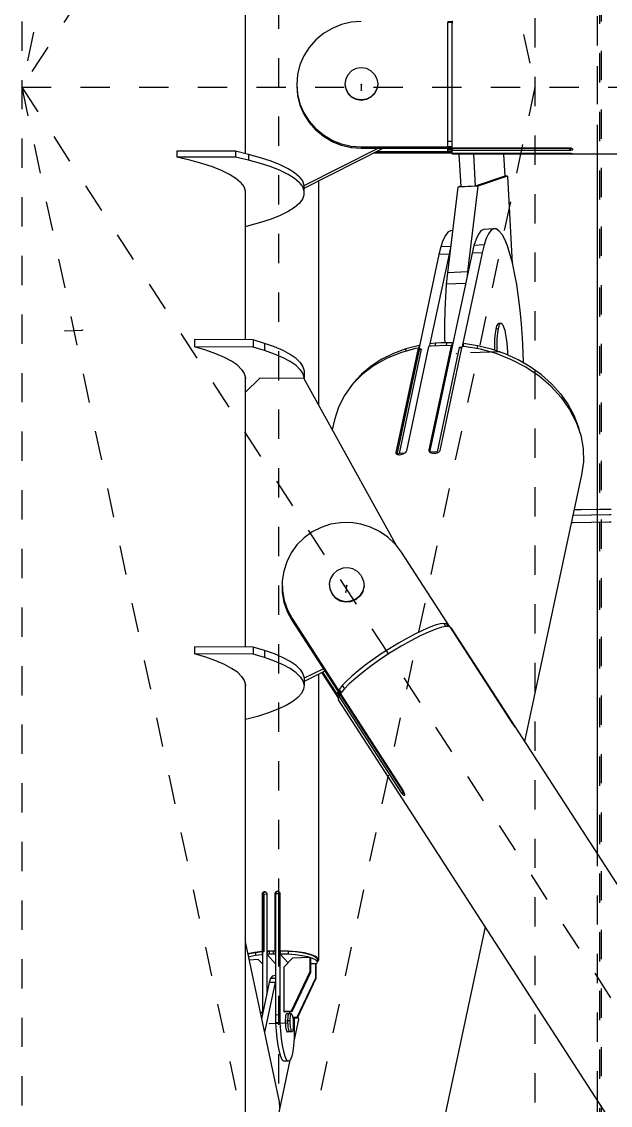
# Model space of a CAD drawing. Header units: millimetres. Extents: x 149919 to 150445, y 136651 to 136866.
# Drawn here: x 150260.213 to 150262.221, y 136828.901 to 136832.599 of the extents above; entities that cross this region are included whole.
import ezdxf

# ---------------------------------------------------------------- set-up
doc = ezdxf.new("R2010")
doc.units = ezdxf.units.MM
doc.header["$LTSCALE"] = 0.25
for name, pattern in [('CENTER', [50.8, 31.75, -6.35, 6.35, -6.35]), ('XKITLINE00', [0]), ('XKITLINE02', [4, 2, -2])]:
    doc.linetypes.add(name, pattern=pattern)

# ---------------------------------------------------------------- blocks, each defined once
blk = doc.blocks.new('çatıı')
at = {"color": 116, "linetype": 'XKITLINE02', "true_color": 0x136734}
for p, q in [((12037.69, 17642.74), (12037.7, 19342.25)), ((12037.16, 17641.93), (12037.17, 19341.44)), ((12036.31, 17854.51), (12036.31, 19043.1)), ((12036.31, 18177.45), (12036.31, 18223.1)), ((12036.31, 17854.51), (12036.31, 17938.58))]:
    blk.add_line(p, q, dxfattribs=at)
at = {"color": 8, "linetype": 'CENTER'}
for p, q in [((11840, 19282.77), (11840, 17654.86)), ((11840, 19020.27), (12015, 18200.27)), ((12370, 19020.27), (11840, 18200.27)), ((11927.5, 18610.27), (11840, 18200.27)), ((11927.5, 18610.27), (11927.5, 17790.27)), ((12015, 18543.85), (12015, 16877.2)), ((11840, 18200.27), (12370, 18200.28)), ((12015, 18200.27), (11840, 17380.27)), ((11840, 18200.27), (12370, 17380.27)), ((11840, 18200.27), (11927.5, 17790.27)), ((11955.8, 18201.28), (11955.8, 18199.27)), ((11854.76, 18117.18), (11860.65, 18117.42)), ((12003.03, 18110.04), (11988.31, 18109.42)), ((11950.77, 18030.32), (11950.49, 18027.87)), ((11924.55, 17880.72), (11930.44, 17880.96))]:
    blk.add_line(p, q, dxfattribs=at)
at = {"color": 8, "linetype": 'XKITLINE00'}
for p, q in [((11916.2, 18229.97), (11916.2, 18177.65)), ((11949, 18221.67), (11945.81, 18220.39)), ((11952.35, 18222.46), (11949, 18221.67)), ((11955.8, 18222.72), (11952.35, 18222.46)), ((11986.8, 18222.62), (11985.3, 18222.62)), ((11985.3, 18222.62), (11985.3, 18222.4)), ((11986.8, 18222.4), (11985.3, 18222.4)), ((11985.3, 18183.97), (11985.3, 18222.4)), ((11986.8, 18222.95), (11986.8, 18222.11)), ((11986.8, 18179.53), (11986.8, 18222.11)), ((11942.86, 18218.63), (11940.24, 18216.44)), ((11945.81, 18220.39), (11942.86, 18218.63)), ((11940.24, 18216.44), (11938, 18213.88)), ((11936.19, 18211.01), (11934.87, 18207.91)), ((11938, 18213.88), (11936.19, 18211.01)), ((11934.87, 18207.91), (11934.07, 18204.63)), ((11954.06, 18206.65), (11952.5, 18205.87)), ((11955.8, 18206.92), (11954.06, 18206.65)), ((11957.53, 18206.65), (11955.8, 18206.92)), ((11959.09, 18205.87), (11957.53, 18206.65)), ((11934.07, 18204.63), (11933.8, 18201.28)), ((11950.47, 18203.14), (11950.2, 18201.46)), ((11951.26, 18204.67), (11950.47, 18203.14)), ((11952.5, 18205.87), (11951.26, 18204.67)), ((11960.33, 18204.67), (11959.09, 18205.87)), ((11960.33, 18204.67), (11961.12, 18203.14)), ((11961.12, 18203.14), (11961.4, 18201.46)), ((11933.8, 18201.28), (11933.8, 18200.83)), ((11933.8, 18201.28), (11934.07, 18197.92)), ((11933.8, 18200.83), (11934.07, 18197.48)), ((11950.2, 18201.46), (11950.2, 18201.28)), ((11950.2, 18201.46), (11950.47, 18199.77)), ((11950.2, 18201.28), (11950.47, 18199.59)), ((11950.47, 18199.77), (11951.26, 18198.25)), ((11950.47, 18199.59), (11951.26, 18198.07)), ((11961.12, 18199.77), (11960.33, 18198.25)), ((11961.12, 18199.59), (11960.33, 18198.07)), ((11961.4, 18201.46), (11961.12, 18199.77)), ((11961.4, 18201.28), (11961.12, 18199.59)), ((11961.4, 18201.46), (11961.4, 18201.28)), ((11934.07, 18197.92), (11934.87, 18194.65)), ((11934.07, 18197.48), (11934.87, 18194.21)), ((11952.5, 18197.04), (11951.26, 18198.25)), ((11952.5, 18196.86), (11951.26, 18198.07)), ((11954.06, 18196.27), (11952.5, 18197.04)), ((11954.06, 18196.09), (11952.5, 18196.86)), ((11955.8, 18196), (11954.06, 18196.27)), ((11955.8, 18195.82), (11954.06, 18196.09)), ((11957.53, 18196.27), (11955.8, 18196)), ((11957.53, 18196.09), (11955.8, 18195.82)), ((11955.8, 18196), (11955.8, 18195.82)), ((11959.09, 18197.04), (11957.53, 18196.27)), ((11959.09, 18196.86), (11957.53, 18196.09)), ((11960.33, 18198.25), (11959.09, 18197.04)), ((11960.33, 18198.07), (11959.09, 18196.86)), ((11934.87, 18194.65), (11936.19, 18191.54)), ((11934.87, 18194.21), (11936.19, 18191.1)), ((11936.19, 18191.54), (11938, 18188.67)), ((11936.19, 18191.1), (11938, 18188.23)), ((11938, 18188.67), (11940.24, 18186.11)), ((11938, 18188.23), (11940.24, 18185.67)), ((11942.86, 18183.93), (11940.24, 18186.11)), ((11942.86, 18183.48), (11940.24, 18185.67)), ((11945.81, 18182.17), (11942.86, 18183.93)), ((11945.81, 18181.72), (11942.86, 18183.48)), ((11949, 18180.88), (11945.81, 18182.17)), ((11949, 18180.44), (11945.81, 18181.72)), ((11952.35, 18180.1), (11949, 18180.88)), ((11985.3, 18179.98), (11985.3, 18183.97)), ((11986.8, 18181.74), (11985.3, 18181.74)), ((11912.88, 18178.43), (11892.88, 18178.43)), ((11892.88, 18178.43), (11892.88, 18176.48)), ((11917.34, 18177.39), (11912.88, 18178.43)), ((11912.88, 18178.43), (11912.88, 18176.48)), ((11921.4, 18176.26), (11917.34, 18177.39)), ((11917.34, 18177.39), (11917.34, 18175.44)), ((11961.4, 18179.39), (11936.23, 18166.62)), ((11963.16, 18179.39), (11936.23, 18165.73)), ((11952.35, 18179.65), (11949, 18180.44)), ((11952.35, 18180.1), (11952.35, 18179.65)), ((11955.8, 18179.83), (11952.35, 18180.1)), ((11955.8, 18179.39), (11952.35, 18179.65)), ((11955.8, 18179.83), (11955.8, 18179.39)), ((11986.8, 18179.83), (11955.8, 18179.83)), ((12026.8, 18179.39), (11955.8, 18179.39)), ((11986.8, 18177.83), (11960.08, 18177.83)), ((11985.3, 18178.27), (11960.96, 18178.27)), ((11986.8, 18179.98), (11985.3, 18179.98)), ((11985.3, 18178.49), (11985.3, 18179.39)), ((11986.8, 18179.15), (11985.3, 18179.15)), ((11986.8, 18178.79), (11985.3, 18178.79)), ((11985.3, 18178.08), (11985.3, 18178.49)), ((11986.8, 18178.25), (11985.3, 18178.25)), ((11986.8, 18178.08), (11985.3, 18178.08)), ((12026.8, 18179.53), (11986.8, 18179.53)), ((11986.8, 18179.39), (11986.8, 18178.74)), ((11986.8, 18179.39), (11986.8, 18179.15)), ((11986.8, 18177.67), (11986.8, 18178.74)), ((12026.8, 18178.74), (11986.8, 18178.74)), ((11986.8, 18177.67), (11986.8, 18177.48)), ((12026.8, 18177.67), (11986.8, 18177.67)), ((12026.8, 18177.48), (11986.8, 18177.48)), ((11989.1, 18177.48), (11989.69, 18166.28)), ((11994.02, 18177.48), (11994.6, 18166.49)), ((12004.35, 18177.48), (12004.74, 18169.91)), ((12027.11, 18179.51), (12026.8, 18179.53)), ((12026.8, 18179.53), (12026.8, 18179.39)), ((12026.8, 18179.39), (12026.8, 18178.74)), ((12027.11, 18178.75), (12026.8, 18178.74)), ((12026.8, 18177.67), (12026.8, 18177.48)), ((12027.11, 18177.66), (12026.8, 18177.67)), ((12027.11, 18177.48), (12026.8, 18177.48)), ((12027.11, 18179.51), (12027.11, 18178.75)), ((12027.39, 18179.45), (12027.11, 18179.51)), ((12027.39, 18178.79), (12027.11, 18178.75)), ((12027.11, 18177.66), (12027.11, 18177.48)), ((12027.39, 18177.65), (12027.11, 18177.66)), ((12027.39, 18177.47), (12027.11, 18177.48)), ((12027.63, 18179.35), (12027.39, 18179.45)), ((12027.63, 18178.86), (12027.39, 18178.79)), ((12027.63, 18177.62), (12027.39, 18177.65)), ((12027.63, 18177.46), (12027.39, 18177.47)), ((12027.8, 18179.22), (12027.63, 18179.35)), ((12027.8, 18178.94), (12027.63, 18178.86)), ((12027.8, 18177.58), (12027.63, 18177.62)), ((12027.8, 18177.45), (12027.63, 18177.46)), ((12027.8, 18179.22), (12027.88, 18179.13)), ((12027.88, 18179.03), (12027.8, 18178.94)), ((12027.88, 18177.54), (12027.8, 18177.58)), ((12027.88, 18177.5), (12027.8, 18177.45)), ((12182.19, 18177.45), (12027.8, 18177.45)), ((12027.88, 18179.13), (12027.88, 18179.03)), ((12027.88, 18177.54), (12027.88, 18177.5)), ((11897.34, 18175.44), (11892.88, 18176.48)), ((11912.88, 18176.48), (11892.88, 18176.48)), ((11901.4, 18174.31), (11897.34, 18175.44)), ((11905.01, 18173.12), (11901.4, 18174.31)), ((11917.34, 18175.44), (11912.88, 18176.48)), ((11921.4, 18174.31), (11917.34, 18175.44)), ((11925.01, 18175.07), (11921.4, 18176.26)), ((11925.01, 18173.12), (11921.4, 18174.31)), ((11928.16, 18173.81), (11925.01, 18175.07)), ((11930.81, 18172.49), (11928.16, 18173.81)), ((11908.16, 18171.86), (11905.01, 18173.12)), ((11910.81, 18170.54), (11908.16, 18171.86)), ((11912.96, 18169.18), (11910.81, 18170.54)), ((11928.16, 18171.86), (11925.01, 18173.12)), ((11930.81, 18170.54), (11928.16, 18171.86)), ((11932.96, 18171.13), (11930.81, 18172.49)), ((11932.96, 18169.18), (11930.81, 18170.54)), ((11934.59, 18169.74), (11932.96, 18171.13)), ((11934.59, 18169.74), (11935.68, 18168.32)), ((12004.74, 18169.91), (11994.6, 18166.49)), ((12005.72, 18169.95), (11995.58, 18166.53)), ((12005.72, 18169.95), (12004.74, 18169.91)), ((12005.72, 18169.95), (12007.28, 18140.19)), ((11914.59, 18167.79), (11912.96, 18169.18)), ((11914.59, 18167.79), (11915.68, 18166.37)), ((11915.68, 18166.37), (11916.23, 18164.93)), ((11934.59, 18167.79), (11932.96, 18169.18)), ((11934.59, 18167.79), (11935.68, 18166.37)), ((11935.68, 18168.32), (11936.23, 18166.88)), ((11935.68, 18166.37), (11936.23, 18164.93)), ((11936.23, 18166.88), (11936.23, 18164.93)), ((11941.14, 18168.22), (11941.14, 18091.98)), ((11988.71, 18166.24), (11985.17, 18137.01)), ((11989.67, 18166.56), (11988.71, 18166.24)), ((11995.58, 18166.53), (11988.71, 18166.24)), ((11994.6, 18166.49), (11989.69, 18166.28)), ((11995.58, 18166.53), (11992.04, 18137.3)), ((11916.2, 18165.01), (11916.2, 18114.05)), ((11916.23, 18163.49), (11916.2, 18163.4)), ((11916.23, 18164.93), (11916.23, 18163.49)), ((11936.23, 18163.49), (11935.68, 18162.05)), ((11936.23, 18164.93), (11936.23, 18163.49)), ((11932.96, 18159.23), (11930.81, 18157.87)), ((11934.59, 18160.63), (11932.96, 18159.23)), ((11935.68, 18162.05), (11934.59, 18160.63)), ((11925.01, 18155.3), (11921.4, 18154.1)), ((11928.16, 18156.56), (11925.01, 18155.3)), ((11930.81, 18157.87), (11928.16, 18156.56)), ((11917.34, 18152.98), (11916.2, 18152.71)), ((11921.4, 18154.1), (11917.34, 18152.98)), ((11986.19, 18151.33), (11985.3, 18150.78)), ((11986.91, 18151.36), (11986.19, 18151.33)), ((11996.59, 18151.25), (11995.74, 18150.15)), ((11997.48, 18151.8), (11996.59, 18151.25)), ((12000.91, 18151.94), (11997.48, 18151.8)), ((12000.02, 18151.4), (11999.18, 18150.29)), ((12000.91, 18151.94), (12000.02, 18151.4)), ((12001.83, 18151.92), (12000.91, 18151.94)), ((12002.76, 18151.34), (12001.83, 18151.92)), ((12002.76, 18151.34), (12003.69, 18150.19)), ((11983.66, 18148.02), (11982.93, 18145.85)), ((11984.46, 18149.67), (11983.66, 18148.02)), ((11985.3, 18150.78), (11984.46, 18149.67)), ((11994.95, 18148.5), (11994.22, 18146.33)), ((11995.74, 18150.15), (11994.95, 18148.5)), ((11998.38, 18148.64), (11997.65, 18146.47)), ((11999.18, 18150.29), (11998.38, 18148.64)), ((12003.69, 18150.19), (12004.62, 18148.5)), ((12004.62, 18148.5), (12005.52, 18146.29)), ((11982.93, 18145.85), (11982.27, 18143.19)), ((11986.26, 18145.99), (11982.93, 18145.85)), ((11986.16, 18145.15), (11985.71, 18143.33)), ((11997, 18143.81), (11990.18, 18111.87)), ((11994.22, 18146.33), (11993.56, 18143.66)), ((11997, 18143.81), (11993.56, 18143.66)), ((11997.65, 18146.47), (11994.22, 18146.33)), ((11997.65, 18146.47), (11997, 18143.81)), ((12005.52, 18146.29), (12006.4, 18143.59)), ((11982.27, 18143.19), (11975.37, 18110.86)), ((11993.56, 18143.66), (11979.08, 18075.81)), ((11985.71, 18143.33), (11979.18, 18112.75)), ((11985.71, 18143.33), (11982.27, 18143.19)), ((12006.4, 18143.59), (12007.22, 18140.44)), ((12007.22, 18140.44), (12007.99, 18136.88)), ((11985.17, 18137.01), (11984.77, 18133.05)), ((11992.04, 18137.3), (11985.17, 18137.01)), ((11992.04, 18137.3), (11991.9, 18135.86)), ((12007.99, 18136.88), (12008.69, 18132.95)), ((11984.77, 18133.05), (11984.47, 18128.76)), ((11991.35, 18133.33), (11984.77, 18133.05)), ((12008.69, 18132.95), (12009.32, 18128.71)), ((11984.47, 18128.76), (11984.27, 18124.2)), ((12009.32, 18128.71), (12009.86, 18124.23)), ((11984.27, 18124.2), (11984.19, 18119.44)), ((12009.86, 18124.23), (12010.31, 18119.54)), ((11984.19, 18119.44), (11984.23, 18114.53)), ((12001.96, 18118.83), (12001.65, 18117.76)), ((12002.32, 18119.47), (12001.96, 18118.83)), ((12002.71, 18119.63), (12002.32, 18119.47)), ((12002.74, 18118.87), (12002.44, 18117.79)), ((12003.5, 18119.66), (12002.71, 18119.63)), ((12003.1, 18119.5), (12002.74, 18118.87)), ((12003.5, 18119.66), (12003.1, 18119.5)), ((12003.91, 18119.34), (12003.5, 18119.66)), ((12003.91, 18119.34), (12004.31, 18118.55)), ((12004.31, 18118.55), (12004.7, 18117.34)), ((12010.31, 18119.54), (12010.66, 18114.73)), ((11918.86, 18114.04), (11898.86, 18114.15)), ((11898.86, 18114.15), (11898.86, 18111.71)), ((11984.23, 18114.53), (11984.27, 18113.08)), ((12001.26, 18114.52), (12001.2, 18112.52)), ((12001.42, 18116.3), (12001.26, 18114.52)), ((12001.65, 18117.76), (12001.42, 18116.3)), ((12002.44, 18117.79), (12001.65, 18117.76)), ((12002.05, 18114.56), (12001.98, 18112.56)), ((12002.2, 18116.33), (12002.05, 18114.56)), ((12002.44, 18117.79), (12002.2, 18116.33)), ((12004.7, 18117.34), (12005.03, 18115.77)), ((12005.03, 18115.77), (12005.31, 18113.91)), ((12010.66, 18114.73), (12010.9, 18109.86)), ((11902.73, 18110.57), (11898.86, 18111.71)), ((11918.86, 18111.6), (11898.86, 18111.71)), ((11906.15, 18109.36), (11902.73, 18110.57)), ((11922.72, 18112.89), (11918.86, 18114.04)), ((11918.86, 18114.04), (11918.86, 18111.6)), ((11922.72, 18110.46), (11918.86, 18111.6)), ((11926.15, 18111.68), (11922.72, 18112.89)), ((11922.72, 18112.89), (11922.72, 18110.46)), ((11926.15, 18109.25), (11922.72, 18110.46)), ((11929.1, 18110.41), (11926.15, 18111.68)), ((11971.04, 18111.04), (11966.75, 18109.48)), ((11975.21, 18111.23), (11967.61, 18075.64)), ((11975.45, 18110.44), (11967.88, 18075)), ((11976.26, 18110.89), (11968.66, 18075.3)), ((11974.29, 18111.09), (11969.15, 18109.68)), ((11971.04, 18111.04), (11970.85, 18110.14)), ((11975.56, 18112.18), (11971.04, 18111.04)), ((11978.77, 18111.79), (11971.17, 18076.19)), ((11975.21, 18111.23), (11974.29, 18111.09)), ((11975.21, 18111.23), (11975.38, 18110.26)), ((11975.56, 18112.18), (11975.28, 18110.84)), ((11976.26, 18110.89), (11975.37, 18110.86)), ((11975.37, 18110.86), (11975.45, 18110.44)), ((11976.26, 18110.89), (11975.45, 18110.44)), ((11975.56, 18112.18), (11975.61, 18111.94)), ((11979.68, 18111.93), (11978.77, 18111.79)), ((11986.42, 18112.1), (11978.83, 18076.51)), ((11979.18, 18112.75), (11978.98, 18111.82)), ((11986.6, 18111.13), (11979.06, 18075.82)), ((11981.07, 18112.94), (11979.18, 18112.75)), ((11985.22, 18112.17), (11979.68, 18111.93)), ((11981.07, 18112.94), (11980.87, 18111.98)), ((11982.98, 18113.05), (11981.07, 18112.94)), ((11989.21, 18111.44), (11981.62, 18075.84)), ((11990.12, 18111.87), (11982.53, 18076.28)), ((11984.9, 18113.1), (11982.98, 18113.05)), ((11984.9, 18113.1), (11984.7, 18112.15)), ((11986.83, 18113.07), (11984.9, 18113.1)), ((11986.42, 18112.1), (11985.22, 18112.17)), ((11986.42, 18112.1), (11986.6, 18111.13)), ((11986.83, 18113.07), (11986.52, 18111.58)), ((11986.52, 18111.58), (11986.61, 18111.08)), ((11986.83, 18113.07), (11986.92, 18112.56)), ((11990.04, 18111.47), (11989.21, 18111.44)), ((11989.97, 18111.14), (11989.21, 18111.44)), ((11990.83, 18111.83), (11990.12, 18111.87)), ((11990.6, 18112.81), (11990.39, 18111.85)), ((11995.46, 18112.07), (11990.6, 18112.81)), ((11996.4, 18110.89), (11990.83, 18111.83)), ((11995.46, 18112.07), (11995.25, 18111.08)), ((12000.23, 18110.88), (11995.46, 18112.07)), ((12001.84, 18109.38), (11996.4, 18110.89)), ((12004.86, 18109.27), (12000.23, 18110.88)), ((12001.2, 18112.52), (12001.22, 18110.54)), ((12001.98, 18112.56), (12002.01, 18110.43)), ((12005.31, 18113.91), (12005.51, 18111.86)), ((12005.51, 18111.86), (12005.63, 18109.71)), ((11909.11, 18108.09), (11906.15, 18109.36)), ((11911.57, 18106.77), (11909.11, 18108.09)), ((11913.53, 18105.41), (11911.57, 18106.77)), ((11929.1, 18107.98), (11926.15, 18109.25)), ((11931.57, 18109.09), (11929.1, 18110.41)), ((11931.57, 18106.66), (11929.1, 18107.98)), ((11933.53, 18107.73), (11931.57, 18109.09)), ((11934.97, 18106.34), (11933.53, 18107.73)), ((11962.77, 18107.5), (11959.14, 18105.14)), ((11964.35, 18107.71), (11959.96, 18105.23)), ((11966.75, 18109.48), (11962.77, 18107.5)), ((11969.15, 18109.68), (11964.35, 18107.71)), ((11975.38, 18110.26), (11967.86, 18075.01)), ((11975.35, 18110.12), (11975.36, 18110.04)), ((12007.05, 18107.32), (12001.84, 18109.38)), ((12002.01, 18110.43), (12002.02, 18110.26)), ((12009.27, 18107.25), (12004.86, 18109.27)), ((12005.63, 18109.71), (12005.64, 18108.91)), ((12011.95, 18104.75), (12007.05, 18107.32)), ((12013.41, 18104.85), (12009.27, 18107.25)), ((12010.9, 18109.86), (12011.01, 18106.24)), ((11914.97, 18104.01), (11913.53, 18105.41)), ((11914.97, 18104.01), (11915.89, 18102.6)), ((11933.53, 18105.29), (11931.57, 18106.66)), ((11934.97, 18103.9), (11933.53, 18105.29)), ((11934.97, 18106.34), (11935.88, 18104.92)), ((11934.97, 18103.9), (11935.88, 18102.48)), ((11935.88, 18104.92), (11936.25, 18103.49)), ((11936.25, 18103.49), (11936.25, 18101.06)), ((11959.14, 18105.14), (11955.91, 18102.43)), ((11959.96, 18105.23), (11956.07, 18102.27)), ((12016.46, 18101.71), (12011.95, 18104.75)), ((12017.23, 18102.1), (12013.41, 18104.85)), ((11915.89, 18102.6), (11916.26, 18101.17)), ((11916.2, 18101.42), (11916.2, 18009.26)), ((11916.26, 18101.17), (11916.2, 18100.61)), ((11921.21, 18100.98), (11916.21, 18096.14)), ((11936.2, 18100.9), (11921.21, 18100.98)), ((11935.88, 18102.48), (11936.25, 18101.06)), ((11936.2, 18100.9), (11967.95, 18043.53)), ((11936.25, 18101.06), (11936.23, 18100.85)), ((11956.07, 18102.27), (11952.73, 18098.88)), ((11953.13, 18099.4), (11952.84, 18098.99)), ((11955.91, 18102.43), (11953.13, 18099.4)), ((12020.49, 18098.26), (12016.46, 18101.71)), ((12020.67, 18099.03), (12017.23, 18102.1)), ((11916.21, 18096.14), (11916.2, 18096.02)), ((11916.21, 18096.14), (11916.21, 18009.26)), ((11952.73, 18098.88), (11950.01, 18095.13)), ((12020.49, 18098.26), (12023.98, 18094.45)), ((12020.67, 18099.03), (12023.69, 18095.7)), ((12023.69, 18095.7), (12026.24, 18092.15)), ((11950.01, 18095.13), (11947.96, 18091.07)), ((12023.98, 18094.45), (12026.87, 18090.34)), ((12026.24, 18092.15), (12028.29, 18088.41)), ((11947.96, 18091.07), (11946.6, 18086.78)), ((11982.4, 18091.46), (11982.41, 18091.41)), ((12026.87, 18090.34), (12029.1, 18086.02)), ((12028.29, 18088.41), (12029.82, 18084.55)), ((11946.6, 18086.78), (11945.88, 18083.4)), ((12029.1, 18086.02), (12030.65, 18081.55)), ((12029.82, 18084.55), (12030.37, 18082.35)), ((12030.65, 18081.55), (12031.48, 18077.01)), ((11967.61, 18075.64), (11967.6, 18075.4)), ((11967.6, 18075.4), (11967.69, 18075.19)), ((11967.61, 18075.64), (11967.69, 18075.18)), ((11967.69, 18075.19), (11967.85, 18075.02)), ((11968.1, 18074.89), (11967.85, 18075.02)), ((11968.66, 18075.3), (11968.01, 18074.93)), ((11968.41, 18074.81), (11968.1, 18074.89)), ((11968.77, 18074.78), (11968.41, 18074.81)), ((11970.54, 18075.38), (11968.66, 18075.3)), ((11969.16, 18074.82), (11968.77, 18074.78)), ((11969.56, 18074.91), (11969.16, 18074.82)), ((11969.95, 18075.05), (11969.56, 18074.91)), ((11970.32, 18075.23), (11969.95, 18075.05)), ((11970.64, 18075.45), (11970.32, 18075.23)), ((11970.89, 18075.69), (11970.64, 18075.45)), ((11971.07, 18075.94), (11970.89, 18075.69)), ((11971.17, 18076.19), (11971.07, 18075.94)), ((11978.83, 18076.51), (11978.82, 18076.26)), ((11978.82, 18076.26), (11978.91, 18076.02)), ((11978.83, 18076.51), (11978.92, 18076.01)), ((11978.91, 18076.02), (11979.09, 18075.8)), ((11979.34, 18075.6), (11979.09, 18075.8)), ((11981.62, 18075.84), (11979.16, 18075.74)), ((11979.66, 18075.45), (11979.34, 18075.6)), ((11980.04, 18075.35), (11979.66, 18075.45)), ((11980.44, 18075.29), (11980.04, 18075.35)), ((11980.86, 18075.3), (11980.44, 18075.29)), ((11981.27, 18075.35), (11980.86, 18075.3)), ((11981.65, 18075.46), (11981.27, 18075.35)), ((11982.05, 18075.67), (11981.62, 18075.84)), ((11981.98, 18075.62), (11981.65, 18075.46)), ((11982.24, 18075.81), (11981.98, 18075.62)), ((11982.43, 18076.03), (11982.24, 18075.81)), ((11982.53, 18076.28), (11982.43, 18076.03)), ((12031.48, 18077.01), (12031.58, 18072.47)), ((12031.58, 18072.47), (12030.94, 18068.02)), ((12030.94, 18068.02), (12011.51, 17976.96)), ((12030.76, 18056.04), (12028.38, 18056.02)), ((12037.02, 18056.15), (12030.76, 18056.04)), ((12041.01, 18056.23), (12037.02, 18056.15)), ((11948.74, 18051.69), (11945.34, 18051.14)), ((11952.19, 18051.72), (11948.74, 18051.69)), ((11955.6, 18051.22), (11952.19, 18051.72)), ((12028.1, 18051.66), (12027.45, 18051.65)), ((12028.1, 18054.15), (12027.98, 18054.15)), ((12034.37, 18054.25), (12028.1, 18054.15)), ((12034.37, 18051.76), (12028.1, 18051.66)), ((12040.47, 18054.39), (12034.37, 18054.25)), ((12040.47, 18051.89), (12034.37, 18051.76)), ((12041.01, 18054.4), (12040.47, 18054.39)), ((12041.01, 18051.91), (12040.47, 18051.89)), ((11939.02, 18048.52), (11936.25, 18046.51)), ((11942.07, 18050.07), (11939.02, 18048.52)), ((11945.34, 18051.14), (11942.07, 18050.07)), ((11958.9, 18050.21), (11955.6, 18051.22)), ((11962, 18048.7), (11958.9, 18050.21)), ((11964.82, 18046.75), (11962, 18048.7)), ((11933.85, 18044.12), (11931.86, 18041.38)), ((11936.25, 18046.51), (11933.85, 18044.12)), ((11967.29, 18044.39), (11964.82, 18046.75)), ((11967.29, 18044.39), (11969.36, 18041.68)), ((11931.86, 18041.38), (11930.34, 18038.36)), ((11969.36, 18041.68), (11985.83, 18016.2)), ((11930.34, 18038.36), (11929.32, 18035.16)), ((11929.32, 18035.16), (11928.83, 18031.83)), ((11946.14, 18034.09), (11945.25, 18032.63)), ((11947.46, 18035.21), (11946.14, 18034.09)), ((11947.88, 18035.47), (11947.46, 18035.21)), ((11949.49, 18036.14), (11947.88, 18035.47)), ((11951.23, 18036.28), (11949.49, 18036.14)), ((11952.94, 18035.9), (11951.23, 18036.28)), ((11954.45, 18035.02), (11952.94, 18035.9)), ((11954.45, 18035.02), (11955.6, 18033.73)), ((11955.6, 18033.73), (11955.87, 18033.32)), ((11955.87, 18033.32), (11956.56, 18031.74)), ((11928.83, 18031.83), (11928.76, 18031.27)), ((11928.76, 18031.27), (11928.81, 18027.91)), ((11928.83, 18031.83), (11928.88, 18028.46)), ((11944.86, 18030.96), (11944.84, 18030.78)), ((11944.84, 18030.78), (11945.01, 18029.08)), ((11945.25, 18032.63), (11944.86, 18030.96)), ((11944.86, 18030.96), (11945.03, 18029.26)), ((11945.01, 18029.08), (11945.7, 18027.51)), ((11945.03, 18029.26), (11945.72, 18027.69)), ((11956.71, 18029.86), (11956.32, 18028.2)), ((11956.73, 18030.04), (11956.34, 18028.38)), ((11956.56, 18031.74), (11956.73, 18030.04)), ((11956.73, 18030.04), (11956.71, 18029.86)), ((11928.81, 18027.91), (11929.4, 18024.59)), ((11928.88, 18028.46), (11929.47, 18025.14)), ((11945.72, 18027.69), (11945.7, 18027.51)), ((11945.7, 18027.51), (11945.97, 18027.1)), ((11945.72, 18027.69), (11945.99, 18027.28)), ((11945.99, 18027.28), (11945.97, 18027.1)), ((11945.97, 18027.1), (11947.12, 18025.81)), ((11945.99, 18027.28), (11947.14, 18025.99)), ((11948.63, 18024.93), (11947.12, 18025.81)), ((11948.65, 18025.11), (11947.14, 18025.99)), ((11953.71, 18025.54), (11952.1, 18024.87)), ((11954.11, 18025.62), (11953.69, 18025.36)), ((11953.71, 18025.54), (11953.69, 18025.36)), ((11954.13, 18025.8), (11953.71, 18025.54)), ((11955.43, 18026.74), (11954.11, 18025.62)), ((11954.13, 18025.8), (11954.11, 18025.62)), ((11955.45, 18026.92), (11954.13, 18025.8)), ((11956.32, 18028.2), (11955.43, 18026.74)), ((11956.34, 18028.38), (11955.45, 18026.92)), ((11929.4, 18024.59), (11930.51, 18021.39)), ((11929.47, 18025.14), (11930.58, 18021.95)), ((11930.58, 18021.95), (11930.51, 18021.39)), ((11930.58, 18021.95), (11932.19, 18018.97)), ((11950.34, 18024.54), (11948.63, 18024.93)), ((11950.36, 18024.72), (11948.65, 18025.11)), ((11952.08, 18024.69), (11950.34, 18024.54)), ((11952.1, 18024.87), (11950.36, 18024.72)), ((11953.69, 18025.36), (11952.08, 18024.69)), ((11930.51, 18021.39), (11932.12, 18018.41)), ((11932.19, 18018.97), (11932.12, 18018.41)), ((11932.12, 18018.41), (11970.07, 17959.7)), ((11932.19, 18018.97), (11948.72, 17993.4)), ((11976.64, 18014.93), (11974.07, 18013.68)), ((11978.69, 18014.38), (11975.82, 18013.04)), ((11978.97, 18015.94), (11976.64, 18014.93)), ((11981.21, 18015.39), (11978.69, 18014.38)), ((11980.99, 18016.67), (11978.97, 18015.94)), ((11982.67, 18017.12), (11980.99, 18016.67)), ((11983.31, 18016.04), (11981.21, 18015.39)), ((11983.96, 18017.28), (11982.67, 18017.12)), ((11984.92, 18016.31), (11983.31, 18016.04)), ((11983.96, 18017.28), (11984.61, 18016.26)), ((11984.82, 18017.13), (11983.96, 18017.28)), ((11984.82, 18017.13), (11985.38, 18016.26)), ((11985.98, 18016.19), (11984.92, 18016.31)), ((11986.03, 18016.14), (12007.41, 17983.06)), ((11986.37, 18015.78), (11986.29, 18015.73)), ((11986.37, 18015.78), (12007.75, 17982.71)), ((11986.37, 18015.78), (11986.48, 18015.68)), ((11986.48, 18015.68), (12262.23, 17589.04)), ((11971.31, 18012.22), (11968.43, 18010.57)), ((11972.69, 18011.4), (11969.39, 18009.53)), ((11974.07, 18013.68), (11971.31, 18012.22)), ((11975.82, 18013.04), (11972.69, 18011.4)), ((11918.86, 18009.24), (11898.86, 18009.36)), ((11898.86, 18009.36), (11898.86, 18006.92)), ((11902.73, 18005.78), (11898.86, 18006.92)), ((11918.86, 18006.81), (11898.86, 18006.92)), ((11922.72, 18008.1), (11918.86, 18009.24)), ((11918.86, 18009.24), (11918.86, 18006.81)), ((11926.15, 18006.89), (11922.72, 18008.1)), ((11922.72, 18008.1), (11922.72, 18005.67)), ((11929.1, 18005.62), (11926.15, 18006.89)), ((11962.61, 18006.9), (11959.8, 18004.96)), ((11965.51, 18008.78), (11962.61, 18006.9)), ((11966.03, 18007.47), (11962.7, 18005.29)), ((11968.43, 18010.57), (11965.51, 18008.78)), ((11969.39, 18009.53), (11966.03, 18007.47)), ((11906.15, 18004.57), (11902.73, 18005.78)), ((11909.11, 18003.3), (11906.15, 18004.57)), ((11911.57, 18001.98), (11909.11, 18003.3)), ((11922.72, 18005.67), (11918.86, 18006.81)), ((11926.15, 18004.46), (11922.72, 18005.67)), ((11929.1, 18003.19), (11926.15, 18004.46)), ((11931.57, 18004.3), (11929.1, 18005.62)), ((11933.53, 18002.94), (11931.57, 18004.3)), ((11959.8, 18004.96), (11957.14, 18003.02)), ((11962.7, 18005.29), (11959.51, 18003.05)), ((11913.53, 18000.62), (11911.57, 18001.98)), ((11914.97, 17999.22), (11913.53, 18000.62)), ((11931.57, 18001.87), (11929.1, 18003.19)), ((11933.53, 18000.5), (11931.57, 18001.87)), ((11934.97, 18001.55), (11933.53, 18002.94)), ((11934.97, 17999.11), (11933.53, 18000.5)), ((11934.97, 18001.55), (11935.88, 18000.13)), ((11935.88, 18000.13), (11936.25, 17998.7)), ((11942.86, 18001.79), (11936.25, 17998.57)), ((11943.38, 18000.99), (11936.25, 17997.52)), ((11941.14, 17999.9), (11941.14, 17902.52)), ((11942.28, 18000.46), (11947.97, 17991.67)), ((11942.61, 18000.62), (11947.52, 17993.01)), ((11954.71, 18001.11), (11952.56, 17999.3)), ((11956.55, 18000.83), (11953.91, 17998.68)), ((11957.14, 18003.02), (11954.71, 18001.11)), ((11959.51, 18003.05), (11956.55, 18000.83)), ((11914.97, 17999.22), (11915.89, 17997.81)), ((11915.89, 17997.81), (11916.26, 17996.38)), ((11916.2, 17996.63), (11916.2, 17654.86)), ((11916.26, 17996.38), (11916.2, 17995.81)), ((11934.97, 17999.11), (11935.88, 17997.69)), ((11935.88, 17997.69), (11936.25, 17996.27)), ((11936.25, 17996.27), (11936.09, 17994.84)), ((11936.25, 17998.7), (11936.25, 17996.27)), ((11949.3, 17996.09), (11948.26, 17994.78)), ((11950.74, 17997.61), (11949.3, 17996.09)), ((11949.3, 17996.09), (11950.01, 17994.99)), ((11951.68, 17996.68), (11949.92, 17994.89)), ((11952.56, 17999.3), (11950.74, 17997.61)), ((11953.91, 17998.68), (11951.68, 17996.68)), ((11935.39, 17993.41), (11934.15, 17992.01)), ((11936.09, 17994.84), (11935.39, 17993.41)), ((11947.6, 17993.51), (11947.52, 17993.17)), ((11947.52, 17993.17), (11947.52, 17992.87)), ((11947.52, 17992.87), (11947.6, 17992.62)), ((11947.52, 17992.87), (11948.01, 17992.11)), ((11947.75, 17993.91), (11947.6, 17993.51)), ((11947.6, 17993.51), (11948.26, 17992.49)), ((11947.6, 17992.62), (11948, 17992)), ((11947.89, 17993.99), (11947.75, 17993.91)), ((11947.75, 17993.91), (11948.55, 17992.67)), ((11948.01, 17992.13), (11947.92, 17991.25)), ((11948.18, 17992.44), (11948.01, 17992.13)), ((11948.69, 17992.75), (11948.18, 17992.44)), ((11948.18, 17992.44), (11969.56, 17959.37)), ((11948.26, 17994.78), (11948.96, 17993.7)), ((11948.69, 17992.75), (11948.55, 17992.67)), ((11948.69, 17993.36), (11948.65, 17993.29)), ((11948.65, 17993.29), (11970.02, 17960.21)), ((11949.92, 17994.89), (11948.69, 17993.36)), ((11930.12, 17989.3), (11927.36, 17988)), ((11932.39, 17990.63), (11930.12, 17989.3)), ((11934.15, 17992.01), (11932.39, 17990.63)), ((11947.92, 17991.25), (12223.68, 17564.61)), ((11920.42, 17985.6), (11916.3, 17984.51)), ((11924.11, 17986.77), (11920.42, 17985.6)), ((11927.36, 17988), (11924.11, 17986.77)), ((11916.3, 17984.51), (11916.2, 17984.51)), ((12007.41, 17983.06), (12007.6, 17982.77)), ((12007.6, 17982.77), (12007.79, 17982.48)), ((12007.75, 17982.71), (12007.67, 17982.66)), ((12007.75, 17982.71), (12007.93, 17982.43)), ((12007.79, 17982.48), (12007.97, 17982.22)), ((12007.93, 17982.43), (12007.86, 17982.38)), ((12007.93, 17982.43), (12008.09, 17982.18)), ((12007.97, 17982.22), (12008.12, 17982.01)), ((12008.09, 17982.18), (12008.21, 17981.97)), ((12008.12, 17982.01), (12008.23, 17981.85)), ((12008.21, 17981.97), (12008.29, 17981.83)), ((12008.23, 17981.85), (12008.3, 17981.77)), ((12008.29, 17981.83), (12008.32, 17981.76)), ((12008.32, 17981.76), (12008.3, 17981.77)), ((11970.26, 17959.8), (11969.56, 17959.37)), ((11969.56, 17959.37), (11969.76, 17959.1)), ((11970.4, 17959.49), (11969.76, 17959.1)), ((11969.76, 17959.1), (11969.95, 17958.87)), ((11970.14, 17958.7), (11969.95, 17958.87)), ((11970.02, 17960.21), (11970.2, 17959.91)), ((11970.11, 17960.06), (11970.07, 17959.7)), ((11970.25, 17959.81), (11970.07, 17959.7)), ((11970.2, 17959.91), (11970.35, 17959.6)), ((11970.35, 17959.6), (11970.47, 17959.3)), ((11970.47, 17959.3), (11970.53, 17959.04)), ((11970.55, 17958.82), (11970.51, 17958.68)), ((11970.53, 17959.04), (11970.55, 17958.82)), ((11970.3, 17958.61), (11970.14, 17958.7)), ((11970.43, 17958.6), (11970.3, 17958.61)), ((11970.51, 17958.68), (11970.43, 17958.6)), ((11922.28, 17925.53), (11922.1, 17925.33)), ((11922.5, 17925.66), (11922.28, 17925.53)), ((11922.62, 17925.53), (11922.39, 17925.4)), ((11922.76, 17925.72), (11922.5, 17925.66)), ((11922.87, 17925.59), (11922.62, 17925.53)), ((11923.01, 17925.7), (11922.76, 17925.72)), ((11923.12, 17925.57), (11922.87, 17925.59)), ((11923.24, 17925.59), (11923.01, 17925.7)), ((11923.35, 17925.47), (11923.12, 17925.57)), ((11923.42, 17925.42), (11923.24, 17925.59)), ((11926.49, 17925.55), (11926.36, 17925.31)), ((11926.67, 17925.73), (11926.49, 17925.55)), ((11926.79, 17925.61), (11926.6, 17925.42)), ((11926.91, 17925.86), (11926.67, 17925.73)), ((11927.03, 17925.73), (11926.79, 17925.61)), ((11927.18, 17925.9), (11926.91, 17925.86)), ((11927.29, 17925.77), (11927.03, 17925.73)), ((11927.44, 17925.87), (11927.18, 17925.9)), ((11927.55, 17925.74), (11927.29, 17925.77)), ((11927.68, 17925.75), (11927.44, 17925.87)), ((11927.79, 17925.62), (11927.55, 17925.74)), ((11927.87, 17925.57), (11927.68, 17925.75)), ((11927.88, 17925.54), (11927.79, 17925.62)), ((11927.87, 17925.57), (11927.97, 17925.34)), ((11922, 17925.09), (11921.94, 17924.83)), ((11921.94, 17924.83), (11922.06, 17924.7)), ((11921.94, 17924.83), (11921.94, 17905.3)), ((11922.1, 17925.33), (11922, 17925.09)), ((11922.1, 17924.96), (11922.06, 17924.7)), ((11922.06, 17924.7), (11922.06, 17905.17)), ((11922.21, 17925.2), (11922.1, 17924.96)), ((11922.52, 17924.81), (11922.13, 17924.74)), ((11922.13, 17924.74), (11922.13, 17905.27)), ((11922.24, 17925.24), (11922.21, 17925.2)), ((11922.39, 17925.4), (11922.24, 17925.24)), ((11923.55, 17924.86), (11922.52, 17924.81)), ((11922.52, 17924.81), (11922.52, 17905.28)), ((11923.44, 17925.38), (11923.35, 17925.47)), ((11923.42, 17925.42), (11923.53, 17925.2)), ((11923.53, 17925.2), (11923.57, 17924.94)), ((11923.55, 17924.86), (11923.57, 17924.83)), ((11923.55, 17924.86), (11923.55, 17890.69)), ((11923.57, 17924.94), (11923.57, 17905.41)), ((11926.36, 17925.31), (11926.32, 17925.06)), ((11926.32, 17925.06), (11926.32, 17905.53)), ((11926.32, 17925.06), (11926.44, 17924.93)), ((11926.36, 17925.31), (11926.48, 17925.19)), ((11926.48, 17925.19), (11926.44, 17924.93)), ((11926.44, 17924.93), (11926.44, 17905.4)), ((11926.6, 17925.42), (11926.48, 17925.19)), ((11927.52, 17925.02), (11926.5, 17924.98)), ((11926.5, 17924.98), (11926.5, 17883.67)), ((11927.52, 17925.02), (11927.52, 17905.49)), ((11928.02, 17924.98), (11927.52, 17925.02)), ((11927.97, 17925.34), (11928.03, 17925.08)), ((11928.02, 17924.98), (11928.02, 17905.45)), ((11928.03, 17925.08), (11928.03, 17905.55)), ((11926.44, 17921.62), (11926.5, 17921.56)), ((11998.02, 17913.75), (11975.28, 17807.22)), ((11916.2, 17908.6), (11927.83, 17854.09)), ((11917.12, 17904.53), (11917.07, 17904.51)), ((11917.66, 17904.53), (11917.1, 17904.36)), ((11919.36, 17904.98), (11917.12, 17904.53)), ((11917.66, 17903.55), (11917.3, 17903.44)), ((11919.67, 17904.92), (11917.66, 17904.53)), ((11919.67, 17903.94), (11917.66, 17903.55)), ((11921.94, 17905.3), (11919.36, 17904.98)), ((11922.02, 17905.21), (11919.67, 17904.92)), ((11919.67, 17904.92), (11919.67, 17903.94)), ((11922.02, 17904.24), (11919.67, 17903.94)), ((11921.94, 17905.3), (11922.06, 17905.17)), ((11922.02, 17905.21), (11922.02, 17904.24)), ((11922.02, 17905.21), (11922.08, 17905.15)), ((11922.02, 17904.24), (11922.08, 17904.17)), ((11922.52, 17905.28), (11922.08, 17905.26)), ((11922.08, 17905.26), (11922.08, 17883.69)), ((11924.92, 17905.5), (11923.57, 17905.41)), ((11923.57, 17905.41), (11923.63, 17905.35)), ((11924.31, 17905.39), (11923.63, 17905.35)), ((11923.63, 17905.35), (11923.63, 17904.37)), ((11924.31, 17904.41), (11923.63, 17904.37)), ((11923.63, 17904.37), (11926.5, 17901.16)), ((11924.99, 17905.42), (11924.31, 17905.39)), ((11924.31, 17905.39), (11924.31, 17904.41)), ((11924.99, 17904.44), (11924.31, 17904.41)), ((11926.32, 17905.53), (11924.92, 17905.5)), ((11925.69, 17905.44), (11924.99, 17905.42)), ((11925.69, 17904.47), (11924.99, 17904.44)), ((11926.38, 17905.46), (11925.69, 17905.44)), ((11925.69, 17905.44), (11925.69, 17904.47)), ((11926.38, 17904.48), (11925.69, 17904.47)), ((11926.32, 17905.53), (11926.44, 17905.4)), ((11926.38, 17905.46), (11926.5, 17905.33)), ((11926.38, 17905.46), (11926.38, 17904.48)), ((11926.38, 17904.48), (11926.5, 17904.36)), ((11927.97, 17905.51), (11927.52, 17905.49)), ((11927.97, 17905.51), (11927.97, 17883.73)), ((11927.97, 17905.51), (11928.02, 17905.45)), ((11928.03, 17905.55), (11928.11, 17905.47)), ((11930.99, 17905.46), (11928.03, 17905.55)), ((11930.79, 17905.38), (11928.11, 17905.47)), ((11928.11, 17905.47), (11928.11, 17904.49)), ((11928.11, 17904.49), (11930.82, 17901.46)), ((11930.79, 17904.4), (11928.11, 17904.49)), ((11933.34, 17905.18), (11930.79, 17905.38)), ((11930.79, 17905.38), (11930.79, 17904.4)), ((11933.34, 17904.2), (11930.79, 17904.4)), ((11933.84, 17905.22), (11930.99, 17905.46)), ((11935.64, 17904.87), (11933.34, 17905.18)), ((11935.64, 17903.89), (11933.34, 17904.2)), ((11936.37, 17904.85), (11933.84, 17905.22)), ((11937.6, 17904.46), (11935.64, 17904.87)), ((11937.6, 17903.48), (11935.64, 17903.89)), ((11938.45, 17904.37), (11936.37, 17904.85)), ((11939.14, 17903.98), (11937.6, 17904.46)), ((11938.22, 17903.29), (11937.6, 17903.48)), ((11939.99, 17903.8), (11938.45, 17904.37)), ((11940.18, 17903.44), (11939.14, 17903.98)), ((11940.9, 17903.17), (11939.99, 17903.8)), ((11940.18, 17903.44), (11940.69, 17902.87)), ((11920.56, 17902.56), (11917.51, 17902.43)), ((11922.08, 17901.12), (11920.56, 17902.56)), ((11932.35, 17903.05), (11929.4, 17900)), ((11929.4, 17900), (11929.4, 17884.86)), ((11938.24, 17903.29), (11932.35, 17903.05)), ((11938.24, 17903.29), (11938.24, 17898.41)), ((11938.24, 17903.29), (11938.43, 17903.08)), ((11939.14, 17903), (11938.25, 17903.28)), ((11938.43, 17903.08), (11938.43, 17898.2)), ((11940.13, 17901.18), (11938.43, 17901.11)), ((11940.18, 17902.46), (11939.14, 17903)), ((11940.13, 17901.18), (11940.13, 17896.29)), ((11940.13, 17901.18), (11940.32, 17900.97)), ((11940.18, 17902.46), (11940.69, 17901.89)), ((11940.65, 17901.31), (11940.31, 17900.98)), ((11940.32, 17900.97), (11940.32, 17896.08)), ((11940.69, 17901.89), (11940.65, 17901.31)), ((11940.69, 17902.87), (11940.69, 17901.89)), ((11941.14, 17902.52), (11940.69, 17901.87)), ((11940.9, 17903.17), (11941.14, 17902.52)), ((11924.86, 17896.08), (11924.4, 17894.74)), ((11925.38, 17896.87), (11924.86, 17896.08)), ((11926.5, 17896.15), (11924.86, 17896.08)), ((11925.94, 17897.08), (11925.38, 17896.87)), ((11926.5, 17897.1), (11925.94, 17897.08)), ((11938.24, 17898.41), (11931.86, 17884.96)), ((11938.43, 17898.2), (11932.05, 17884.75)), ((11940.13, 17896.29), (11933.75, 17882.85)), ((11940.32, 17896.08), (11933.93, 17882.64)), ((11938.24, 17898.41), (11938.43, 17898.2)), ((11940.13, 17896.29), (11940.32, 17896.08)), ((11924.4, 17894.74), (11921.8, 17882.36)), ((11926.37, 17894.82), (11922.78, 17877.76)), ((11926.37, 17894.82), (11924.4, 17894.74)), ((11926.5, 17895.2), (11926.37, 17894.82)), ((11931.86, 17884.96), (11929.4, 17884.86)), ((11929.4, 17884.86), (11929.59, 17884.65)), ((11931.86, 17884.96), (11932.05, 17884.75)), ((11922.08, 17884.56), (11921.33, 17884.52)), ((11922.08, 17884.34), (11921.38, 17884.31)), ((11921.99, 17884.33), (11922.08, 17884.16)), ((11927.97, 17883.73), (11926.5, 17883.67)), ((11926.5, 17883.67), (11926.55, 17880.95)), ((11927.97, 17883.73), (11928.02, 17881.01)), ((11932.05, 17884.75), (11929.59, 17884.65)), ((11929.87, 17882.13), (11929.86, 17881.62)), ((11930.64, 17881.65), (11929.86, 17881.62)), ((11929.86, 17881.62), (11929.87, 17881.08)), ((11929.89, 17882.61), (11929.87, 17882.13)), ((11929.93, 17883.04), (11929.89, 17882.61)), ((11929.99, 17883.41), (11929.93, 17883.04)), ((11930.07, 17883.7), (11929.99, 17883.41)), ((11930.15, 17883.91), (11930.07, 17883.7)), ((11930.24, 17884.03), (11930.15, 17883.91)), ((11930.34, 17884.06), (11930.24, 17884.03)), ((11931.13, 17884.09), (11930.34, 17884.06)), ((11930.65, 17882.17), (11930.64, 17881.65)), ((11930.65, 17882.17), (11930.64, 17881.65)), ((11931.43, 17881.68), (11930.64, 17881.65)), ((11930.64, 17881.65), (11930.65, 17881.11)), ((11930.64, 17881.65), (11930.65, 17881.11)), ((11930.68, 17882.65), (11930.65, 17882.17)), ((11930.68, 17882.65), (11930.65, 17882.17)), ((11930.72, 17883.08), (11930.68, 17882.65)), ((11930.72, 17883.08), (11930.68, 17882.65)), ((11930.78, 17883.44), (11930.72, 17883.08)), ((11930.78, 17883.44), (11930.72, 17883.08)), ((11930.85, 17883.73), (11930.78, 17883.44)), ((11930.85, 17883.73), (11930.78, 17883.44)), ((11930.93, 17883.94), (11930.85, 17883.73)), ((11930.93, 17883.94), (11930.85, 17883.73)), ((11931.03, 17884.06), (11930.93, 17883.94)), ((11931.03, 17884.06), (11930.93, 17883.94)), ((11931.13, 17884.09), (11931.03, 17884.06)), ((11931.13, 17884.09), (11931.03, 17884.06)), ((11931.91, 17884.12), (11931.13, 17884.09)), ((11931.29, 17884.72), (11931.29, 17884.1)), ((11931.44, 17882.2), (11931.43, 17881.68)), ((11931.43, 17881.68), (11931.44, 17881.15)), ((11931.46, 17882.68), (11931.44, 17882.2)), ((11931.44, 17881.15), (11931.46, 17880.61)), ((11931.51, 17883.11), (11931.46, 17882.68)), ((11931.56, 17883.47), (11931.51, 17883.11)), ((11931.64, 17883.77), (11931.56, 17883.47)), ((11931.72, 17883.98), (11931.64, 17883.77)), ((11931.81, 17884.1), (11931.72, 17883.98)), ((11931.91, 17884.12), (11931.81, 17884.1)), ((11932.01, 17884.05), (11931.91, 17884.12)), ((11932.01, 17884.05), (11932.11, 17883.89)), ((11932.11, 17883.89), (11932.21, 17883.65)), ((11932.21, 17883.65), (11932.31, 17883.32)), ((11932.31, 17883.32), (11932.39, 17882.92)), ((11932.39, 17882.92), (11932.46, 17882.47)), ((11933.75, 17882.85), (11932.41, 17882.79)), ((11933.93, 17882.64), (11932.44, 17882.57)), ((11932.46, 17882.47), (11932.52, 17881.97)), ((11932.52, 17881.97), (11932.56, 17881.45)), ((11932.56, 17881.45), (11932.59, 17880.91)), ((11934.35, 17882.08), (11932.8, 17874.69)), ((11932.91, 17882.59), (11932.91, 17878.19)), ((11933.75, 17882.85), (11933.93, 17882.64)), ((11934.17, 17883.13), (11934.35, 17882.08)), ((11928.02, 17881.01), (11926.55, 17880.95)), ((11926.55, 17880.95), (11926.71, 17878.23)), ((11926.71, 17878.23), (11926.97, 17875.62)), ((11928.02, 17881.01), (11928.18, 17878.29)), ((11928.18, 17878.29), (11928.44, 17875.68)), ((11929.87, 17881.08), (11929.89, 17880.54)), ((11929.89, 17880.54), (11929.93, 17880.02)), ((11929.93, 17880.02), (11929.99, 17879.52)), ((11929.99, 17879.52), (11930.07, 17879.06)), ((11930.07, 17879.06), (11930.15, 17878.67)), ((11930.15, 17878.67), (11930.24, 17878.34)), ((11930.24, 17878.34), (11930.34, 17878.09)), ((11930.34, 17878.09), (11930.44, 17877.93)), ((11931.23, 17877.97), (11930.44, 17877.93)), ((11930.54, 17877.87), (11930.44, 17877.93)), ((11931.33, 17877.9), (11930.54, 17877.87)), ((11930.65, 17881.11), (11930.68, 17880.57)), ((11930.65, 17881.11), (11930.68, 17880.57)), ((11930.68, 17880.57), (11930.72, 17880.05)), ((11930.68, 17880.57), (11930.72, 17880.05)), ((11930.72, 17880.05), (11930.78, 17879.55)), ((11930.72, 17880.05), (11930.78, 17879.55)), ((11930.78, 17879.55), (11930.85, 17879.1)), ((11930.78, 17879.55), (11930.85, 17879.1)), ((11930.85, 17879.1), (11930.93, 17878.7)), ((11930.85, 17879.1), (11930.93, 17878.7)), ((11930.93, 17878.7), (11931.03, 17878.37)), ((11930.93, 17878.7), (11931.03, 17878.37)), ((11931.03, 17878.37), (11931.13, 17878.13)), ((11931.03, 17878.37), (11931.13, 17878.13)), ((11931.13, 17878.13), (11931.23, 17877.97)), ((11931.13, 17878.13), (11931.23, 17877.97)), ((11932.01, 17878), (11931.23, 17877.97)), ((11931.33, 17877.9), (11931.23, 17877.97)), ((11931.33, 17877.9), (11931.23, 17877.97)), ((11932.11, 17877.93), (11931.33, 17877.9)), ((11931.46, 17880.61), (11931.51, 17880.08)), ((11931.51, 17880.08), (11931.56, 17879.58)), ((11931.56, 17879.58), (11931.64, 17879.13)), ((11931.64, 17879.13), (11931.72, 17878.73)), ((11931.72, 17878.73), (11931.81, 17878.41)), ((11931.81, 17878.41), (11931.91, 17878.16)), ((11931.91, 17878.16), (11932.01, 17878)), ((11932.11, 17877.93), (11932.01, 17878)), ((11932.21, 17877.96), (11932.11, 17877.93)), ((11932.31, 17878.08), (11932.21, 17877.96)), ((11932.39, 17878.29), (11932.31, 17878.08)), ((11932.46, 17878.58), (11932.39, 17878.29)), ((11932.52, 17878.95), (11932.46, 17878.58)), ((11932.56, 17879.38), (11932.52, 17878.95)), ((11932.59, 17879.86), (11932.56, 17879.38)), ((11932.59, 17880.91), (11932.6, 17880.37)), ((11932.6, 17880.37), (11932.59, 17879.86)), ((11932.91, 17878.19), (11932.86, 17875.59)), ((11926.97, 17875.62), (11927.31, 17873.25)), ((11928.44, 17875.68), (11928.79, 17873.31)), ((11932.86, 17875.59), (11932.7, 17873.23)), ((11927.31, 17873.25), (11927.73, 17871.21)), ((11927.73, 17871.21), (11928.2, 17869.59)), ((11928.79, 17873.31), (11929.2, 17871.27)), ((11929.2, 17871.27), (11929.68, 17869.65)), ((11932.44, 17871.2), (11932.1, 17869.6)), ((11932.7, 17873.23), (11932.44, 17871.2)), ((11931.44, 17868.21), (11926.56, 17845.03)), ((11928.2, 17869.59), (11928.71, 17868.47)), ((11928.71, 17868.47), (11929.23, 17867.89)), ((11929.73, 17867.88), (11929.23, 17867.89)), ((11929.68, 17869.65), (11930.18, 17868.53)), ((11931.21, 17867.94), (11929.73, 17867.88)), ((11930.18, 17868.53), (11930.7, 17867.95)), ((11931.21, 17867.94), (11930.7, 17867.95)), ((11931.68, 17868.5), (11931.21, 17867.94)), ((11932.1, 17869.6), (11931.68, 17868.5)), ((11927.83, 17854.09), (11927.84, 17852.03))]:
    blk.add_line(p, q, dxfattribs=at)
at = {"color": 7, "linetype": 'XKITLINE00'}
for p, q in [((12036.31, 17938.58), (12036.31, 18177.45)), ((12036.31, 17642.84), (12036.31, 17854.51))]:
    blk.add_line(p, q, dxfattribs=at)
at = {"color": 8, "linetype": 'XKITLINE00'}
for centre in [(11840, 18200.27), (11840, 18200.27), (11840, 18200.27), (11840, 18200.27), (11840, 18200.27), (11955.8, 18201.28), (11955.8, 18199.27), (12015, 18200.27), (12015, 18200.27), (11854.76, 18117.18), (11860.65, 18117.42), (11988.31, 18109.42), (12003.03, 18110.04), (11950.77, 18030.32), (11950.49, 18027.87), (11924.55, 17880.72), (11930.44, 17880.96)]:
    blk.add_circle(centre, 0.05, dxfattribs=at)

msp = doc.modelspace()

# ---------------------------------------------------------------- block references
at = {"xscale": 0.009999943142843078, "yscale": 0.009999943142843078, "zscale": 0.009999943142843078}
msp.add_blockref('çatıı', (150141.8141, 136650.3731), dxfattribs=at)

doc.saveas('drawing.dxf')
